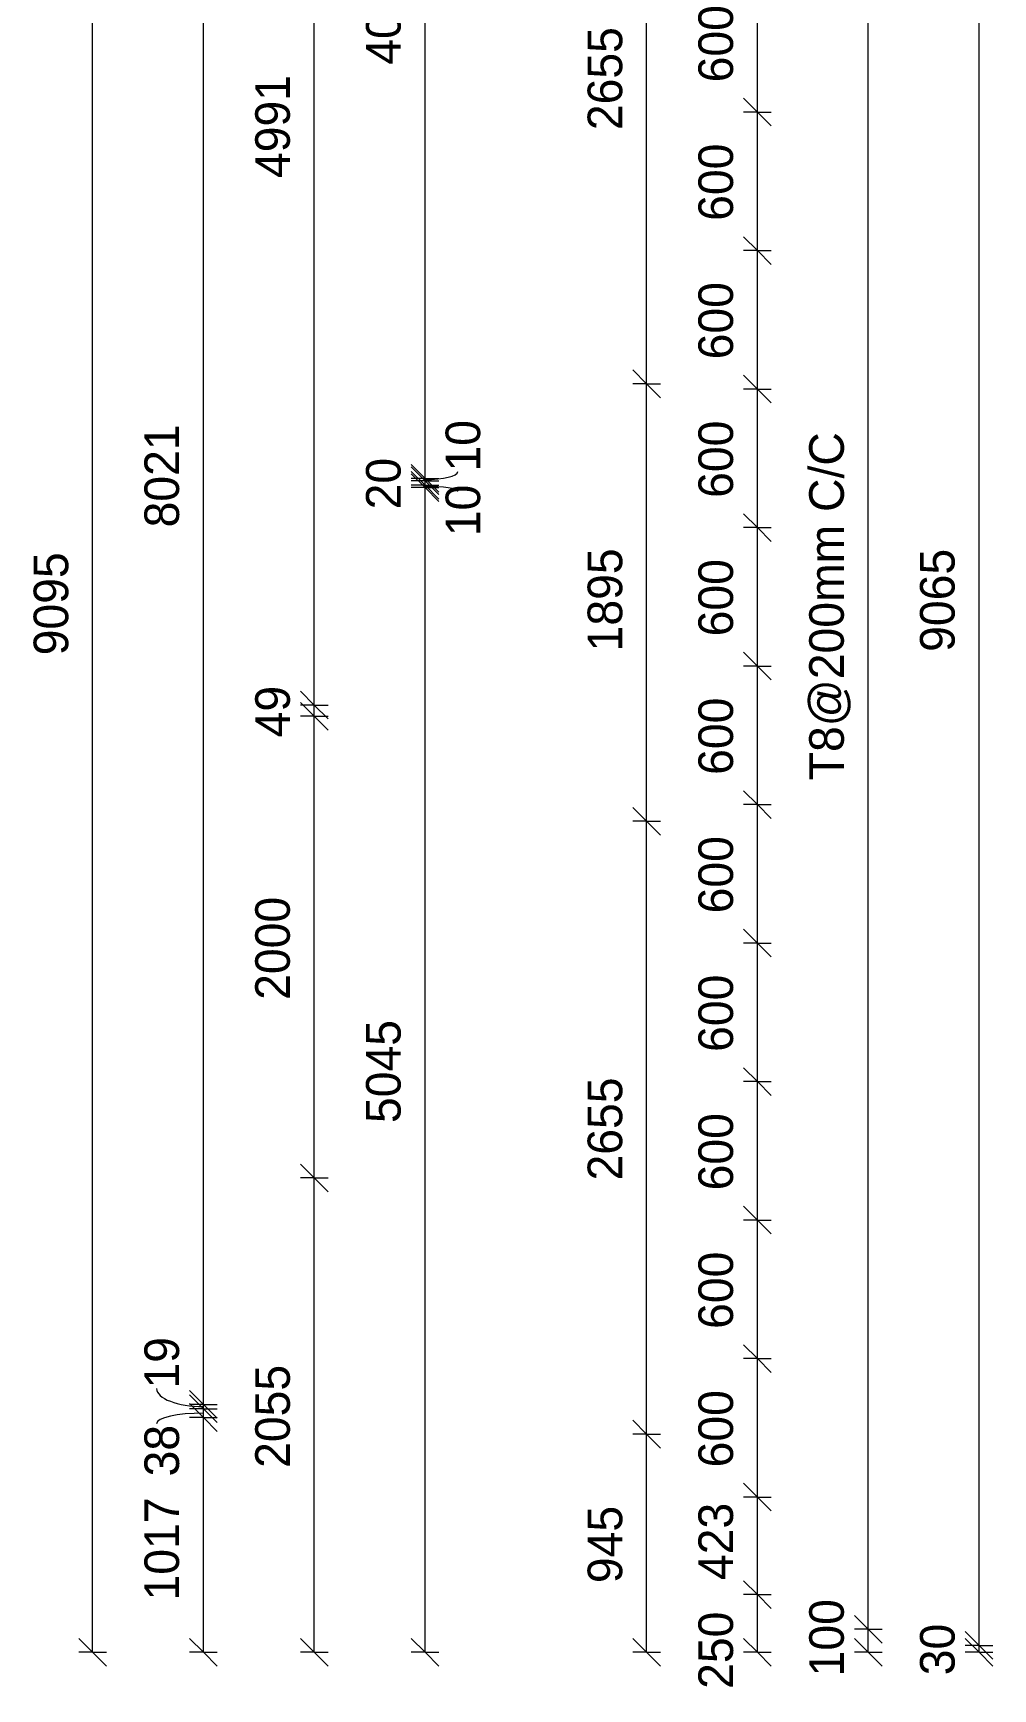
# Model space of a CAD drawing. Header units: millimetres. Extents: x 6587 to 23544, y -2694 to 13037.
# Drawn here: x 6587 to 10745, y -1553 to 5619 of the extents above; entities that cross this region are included whole.
import ezdxf

# ---------------------------------------------------------------- set-up
doc = ezdxf.new("R2010")
doc.units = ezdxf.units.MM
doc.layers.add('A-ANNO-DIMS', color=211, linetype='Continuous', lineweight=9)
doc.layers.add('A-ANNO-DIMS-60', color=211, linetype='Continuous', lineweight=9)
doc.styles.add('Nirmala UI Semilight', font='NirmalaS.ttf', dxfattribs={"height": 150})
doc.dimstyles.new('Arrow_Filled_-_2_5_NI_UI', dxfattribs={"dimscale": 304.8, "dimtxt": 157.104592, "dimasz": 0.393701, "dimexe": 0.19685, "dimexo": 0.0625, "dimgap": 0.19685, "dimtad": 1, "dimdec": 4, "dimzin": 0, "dimdsep": 46, "dimtxsty": 'Nirmala UI Semilight', "dimblk1": 'OBLIQUE', "dimblk2": 'OBLIQUE', "dimsah": 1, "dimcen": 0.09, "dimazin": 0, "dimtfac": 1, "dimtdec": 4, "dimtix": 1, "dimtmove": 2, "dimatfit": 3, "dimfxl": 0.19685, "dimfxlon": 1, "dimtvp": 1, "dimtolj": 1, "dimtzin": 0, "dimarcsym": 2})
doc.dimstyles.new('Arrow_Filled_-_2_5_NI_UI_1', dxfattribs={"dimscale": 304.8, "dimtxt": 157.104592, "dimasz": 0.393701, "dimexe": 0.19685, "dimexo": 0.0625, "dimgap": 0.19685, "dimtad": 1, "dimdec": 4, "dimzin": 0, "dimdsep": 46, "dimtxsty": 'Nirmala UI Semilight', "dimblk1": 'OBLIQUE', "dimblk2": 'OBLIQUE', "dimsah": 1, "dimcen": 0.09, "dimazin": 0, "dimtfac": 1, "dimtdec": 4, "dimtix": 1, "dimtmove": 0, "dimatfit": 3, "dimfxl": 0.19685, "dimfxlon": 1, "dimtvp": 1, "dimtolj": 1, "dimtzin": 0, "dimarcsym": 2})
doc.dimstyles.new('Arrow_Filled_-_2_5_NI_UI_2', dxfattribs={"dimscale": 304.8, "dimtxt": 157.104592, "dimasz": 0.393701, "dimexe": 0.19685, "dimexo": 0.0625, "dimgap": 0.19685, "dimtad": 1, "dimdec": 4, "dimzin": 0, "dimdsep": 46, "dimtxsty": 'Nirmala UI Semilight', "dimblk1": 'OBLIQUE', "dimblk2": 'OBLIQUE', "dimsah": 1, "dimcen": 0.09, "dimazin": 0, "dimtfac": 1, "dimtdec": 4, "dimtix": 1, "dimtmove": 1, "dimatfit": 3, "dimfxl": 0.19685, "dimfxlon": 1, "dimtvp": 1, "dimtolj": 1, "dimtzin": 0, "dimarcsym": 2})

# ---------------------------------------------------------------- blocks, each defined once
blk = doc.blocks.new('DIMBLOCK22-Elevation Front')
at = {"layer": 'A-ANNO-DIMS-60'}
for p, q in [((10684.9, -1365), (10624.9, -1305)), ((10684.9, -1395), (10624.9, -1335)), ((10684.9, -1365), (10624.9, -1365)), ((10684.9, -1395), (10624.9, -1395)), ((10684.9, -1395), (10684.9, -1365)), ((10684.9, -1365), (10744.9, -1425)), ((10684.9, -1365), (10744.9, -1365)), ((10684.9, -1395), (10744.9, -1455)), ((10684.9, -1395), (10744.9, -1395))]:
    blk.add_line(p, q, dxfattribs=at)
at = {"layer": 'A-ANNO-DIMS-60', "color": 0, "insert": (10429.2, -1494.3), "char_height": 150, "width": 274.219, "attachment_point": 1, "rotation": 90, "line_spacing_factor": 1.142579, "style": 'Nirmala UI Semilight'}
blk.add_mtext('30', dxfattribs=at)
blk = doc.blocks.new('_Oblique')
at = {"color": 0, "linetype": 'ByBlock', "lineweight": -2}
blk.add_line((-0.5, -0.5), (0.5, 0.5), dxfattribs=at)
blk = doc.blocks.new('DIMBLOCK23-Elevation Front')
at = {"layer": 'A-ANNO-DIMS-60'}
for p, q in [((10684.9, 7700), (10624.9, 7760)), ((10684.9, 7700), (10624.9, 7700)), ((10684.9, -1365), (10684.9, 7700)), ((10684.9, 7700), (10744.9, 7640)), ((10684.9, 7700), (10744.9, 7700)), ((10684.9, -1365), (10624.9, -1305)), ((10684.9, -1365), (10624.9, -1365)), ((10684.9, -1365), (10744.9, -1425)), ((10684.9, -1365), (10744.9, -1365))]:
    blk.add_line(p, q, dxfattribs=at)
at = {"layer": 'A-ANNO-DIMS-60', "color": 0, "insert": (10429.2, 2939), "char_height": 150, "width": 548.438, "attachment_point": 1, "rotation": 90, "line_spacing_factor": 1.142579, "style": 'Nirmala UI Semilight'}
blk.add_mtext('9065', dxfattribs=at)
blk = doc.blocks.new('DIMBLOCK28-Elevation Front')
at = {"layer": 'A-ANNO-DIMS-60'}
for p, q in [((10204.9, -1295), (10144.9, -1235)), ((10204.9, -1295), (10144.9, -1295)), ((10204.9, -1395), (10144.9, -1335)), ((10204.9, -1395), (10204.9, -1295)), ((10204.9, -1295), (10264.9, -1355)), ((10204.9, -1295), (10264.9, -1295)), ((10204.9, -1395), (10144.9, -1395)), ((10204.9, -1395), (10264.9, -1455)), ((10204.9, -1395), (10264.9, -1395))]:
    blk.add_line(p, q, dxfattribs=at)
at = {"layer": 'A-ANNO-DIMS-60', "color": 0, "insert": (9949.2, -1499.2), "char_height": 150, "width": 370.196, "attachment_point": 1, "rotation": 90, "line_spacing_factor": 1.142579, "style": 'Nirmala UI Semilight'}
blk.add_mtext('100', dxfattribs=at)
blk = doc.blocks.new('DIMBLOCK29-Elevation Front')
at = {"layer": 'A-ANNO-DIMS-60'}
for p, q in [((10204.9, 7600), (10144.9, 7660)), ((10204.9, 7600), (10144.9, 7600)), ((10204.9, -1295), (10204.9, 7600)), ((10204.9, 7600), (10264.9, 7540)), ((10204.9, 7600), (10264.9, 7600)), ((10204.9, -1295), (10144.9, -1235)), ((10204.9, -1295), (10144.9, -1295)), ((10204.9, -1295), (10264.9, -1355)), ((10204.9, -1295), (10264.9, -1295))]:
    blk.add_line(p, q, dxfattribs=at)
at = {"layer": 'A-ANNO-DIMS-60', "color": 0, "insert": (9949.2, 2382.7), "char_height": 150, "width": 1847.55, "attachment_point": 1, "rotation": 90, "line_spacing_factor": 1.142579, "style": 'Nirmala UI Semilight'}
blk.add_mtext('T8@200mm C/C', dxfattribs=at)
blk = doc.blocks.new('DIMBLOCK31-Elevation Front')
at = {"layer": 'A-ANNO-DIMS-60'}
for p, q in [((9724.9, -1145), (9664.9, -1085)), ((9724.9, -1145), (9664.9, -1145)), ((9724.9, -1395), (9724.9, -1145)), ((9724.9, -1145), (9784.9, -1205)), ((9724.9, -1145), (9784.9, -1145)), ((9724.9, -1395), (9664.9, -1335)), ((9724.9, -1395), (9664.9, -1395)), ((9724.9, -1395), (9784.9, -1455)), ((9724.9, -1395), (9784.9, -1395))]:
    blk.add_line(p, q, dxfattribs=at)
at = {"layer": 'A-ANNO-DIMS-60', "color": 0, "insert": (9469.2, -1553.4), "char_height": 150, "width": 411.328, "attachment_point": 1, "rotation": 90, "line_spacing_factor": 1.142579, "style": 'Nirmala UI Semilight'}
blk.add_mtext('250', dxfattribs=at)
blk = doc.blocks.new('DIMBLOCK32-Elevation Front')
at = {"layer": 'A-ANNO-DIMS-60'}
for p, q in [((9724.9, -722.5), (9664.9, -662.5)), ((9724.9, -722.5), (9664.9, -722.5)), ((9724.9, -1145), (9724.9, -722.5)), ((9724.9, -722.5), (9784.9, -782.5)), ((9724.9, -722.5), (9784.9, -722.5)), ((9724.9, -1145), (9664.9, -1085)), ((9724.9, -1145), (9664.9, -1145)), ((9724.9, -1145), (9784.9, -1205)), ((9724.9, -1145), (9784.9, -1145))]:
    blk.add_line(p, q, dxfattribs=at)
at = {"layer": 'A-ANNO-DIMS-60', "color": 0, "insert": (9469.2, -1082.1), "char_height": 150, "width": 414.756, "attachment_point": 1, "rotation": 90, "line_spacing_factor": 1.142579, "style": 'Nirmala UI Semilight'}
blk.add_mtext('423', dxfattribs=at)
blk = doc.blocks.new('DIMBLOCK33-Elevation Front')
at = {"layer": 'A-ANNO-DIMS-60'}
for p, q in [((9724.9, -122.5), (9664.9, -62.5)), ((9724.9, -122.5), (9664.9, -122.5)), ((9724.9, -722.5), (9724.9, -122.5)), ((9724.9, -122.5), (9784.9, -182.5)), ((9724.9, -122.5), (9784.9, -122.5)), ((9724.9, -722.5), (9664.9, -662.5)), ((9724.9, -722.5), (9664.9, -722.5)), ((9724.9, -722.5), (9784.9, -782.5)), ((9724.9, -722.5), (9784.9, -722.5))]:
    blk.add_line(p, q, dxfattribs=at)
at = {"layer": 'A-ANNO-DIMS-60', "color": 0, "insert": (9469.2, -593.9), "char_height": 150, "width": 411.328, "attachment_point": 1, "rotation": 90, "line_spacing_factor": 1.142579, "style": 'Nirmala UI Semilight'}
blk.add_mtext('600', dxfattribs=at)
blk = doc.blocks.new('DIMBLOCK34-Elevation Front')
at = {"layer": 'A-ANNO-DIMS-60'}
for p, q in [((9724.9, 477.5), (9664.9, 537.5)), ((9724.9, 477.5), (9664.9, 477.5)), ((9724.9, -122.5), (9724.9, 477.5)), ((9724.9, 477.5), (9784.9, 417.5)), ((9724.9, 477.5), (9784.9, 477.5)), ((9724.9, -122.5), (9664.9, -62.5)), ((9724.9, -122.5), (9664.9, -122.5)), ((9724.9, -122.5), (9784.9, -182.5)), ((9724.9, -122.5), (9784.9, -122.5))]:
    blk.add_line(p, q, dxfattribs=at)
at = {"layer": 'A-ANNO-DIMS-60', "color": 0, "insert": (9469.2, 6.1), "char_height": 150, "width": 411.328, "attachment_point": 1, "rotation": 90, "line_spacing_factor": 1.142579, "style": 'Nirmala UI Semilight'}
blk.add_mtext('600', dxfattribs=at)
blk = doc.blocks.new('DIMBLOCK35-Elevation Front')
at = {"layer": 'A-ANNO-DIMS-60'}
for p, q in [((9724.9, 1077.5), (9664.9, 1137.5)), ((9724.9, 1077.5), (9664.9, 1077.5)), ((9724.9, 477.5), (9724.9, 1077.5)), ((9724.9, 1077.5), (9784.9, 1017.5)), ((9724.9, 1077.5), (9784.9, 1077.5)), ((9724.9, 477.5), (9664.9, 537.5)), ((9724.9, 477.5), (9664.9, 477.5)), ((9724.9, 477.5), (9784.9, 417.5)), ((9724.9, 477.5), (9784.9, 477.5))]:
    blk.add_line(p, q, dxfattribs=at)
at = {"layer": 'A-ANNO-DIMS-60', "color": 0, "insert": (9469.2, 606.1), "char_height": 150, "width": 411.328, "attachment_point": 1, "rotation": 90, "line_spacing_factor": 1.142579, "style": 'Nirmala UI Semilight'}
blk.add_mtext('600', dxfattribs=at)
blk = doc.blocks.new('DIMBLOCK36-Elevation Front')
at = {"layer": 'A-ANNO-DIMS-60'}
for p, q in [((9724.9, 1677.5), (9664.9, 1737.5)), ((9724.9, 1677.5), (9664.9, 1677.5)), ((9724.9, 1077.5), (9724.9, 1677.5)), ((9724.9, 1677.5), (9784.9, 1617.5)), ((9724.9, 1677.5), (9784.9, 1677.5)), ((9724.9, 1077.5), (9664.9, 1137.5)), ((9724.9, 1077.5), (9664.9, 1077.5)), ((9724.9, 1077.5), (9784.9, 1017.5)), ((9724.9, 1077.5), (9784.9, 1077.5))]:
    blk.add_line(p, q, dxfattribs=at)
at = {"layer": 'A-ANNO-DIMS-60', "color": 0, "insert": (9469.2, 1206.1), "char_height": 150, "width": 411.328, "attachment_point": 1, "rotation": 90, "line_spacing_factor": 1.142579, "style": 'Nirmala UI Semilight'}
blk.add_mtext('600', dxfattribs=at)
blk = doc.blocks.new('DIMBLOCK37-Elevation Front')
at = {"layer": 'A-ANNO-DIMS-60'}
for p, q in [((9724.9, 2277.5), (9664.9, 2337.5)), ((9724.9, 2277.5), (9664.9, 2277.5)), ((9724.9, 1677.5), (9724.9, 2277.5)), ((9724.9, 2277.5), (9784.9, 2217.5)), ((9724.9, 2277.5), (9784.9, 2277.5)), ((9724.9, 1677.5), (9664.9, 1737.5)), ((9724.9, 1677.5), (9664.9, 1677.5)), ((9724.9, 1677.5), (9784.9, 1617.5)), ((9724.9, 1677.5), (9784.9, 1677.5))]:
    blk.add_line(p, q, dxfattribs=at)
at = {"layer": 'A-ANNO-DIMS-60', "color": 0, "insert": (9469.2, 1806.1), "char_height": 150, "width": 411.328, "attachment_point": 1, "rotation": 90, "line_spacing_factor": 1.142579, "style": 'Nirmala UI Semilight'}
blk.add_mtext('600', dxfattribs=at)
blk = doc.blocks.new('DIMBLOCK38-Elevation Front')
at = {"layer": 'A-ANNO-DIMS-60'}
for p, q in [((9724.9, 2877.5), (9664.9, 2937.5)), ((9724.9, 2877.5), (9664.9, 2877.5)), ((9724.9, 2277.5), (9724.9, 2877.5)), ((9724.9, 2877.5), (9784.9, 2817.5)), ((9724.9, 2877.5), (9784.9, 2877.5)), ((9724.9, 2277.5), (9664.9, 2337.5)), ((9724.9, 2277.5), (9664.9, 2277.5)), ((9724.9, 2277.5), (9784.9, 2217.5)), ((9724.9, 2277.5), (9784.9, 2277.5))]:
    blk.add_line(p, q, dxfattribs=at)
at = {"layer": 'A-ANNO-DIMS-60', "color": 0, "insert": (9469.2, 2406.1), "char_height": 150, "width": 411.328, "attachment_point": 1, "rotation": 90, "line_spacing_factor": 1.142579, "style": 'Nirmala UI Semilight'}
blk.add_mtext('600', dxfattribs=at)
blk = doc.blocks.new('DIMBLOCK39-Elevation Front')
at = {"layer": 'A-ANNO-DIMS-60'}
for p, q in [((9724.9, 3477.5), (9664.9, 3537.5)), ((9724.9, 3477.5), (9664.9, 3477.5)), ((9724.9, 2877.5), (9724.9, 3477.5)), ((9724.9, 3477.5), (9784.9, 3417.5)), ((9724.9, 3477.5), (9784.9, 3477.5)), ((9724.9, 2877.5), (9664.9, 2937.5)), ((9724.9, 2877.5), (9664.9, 2877.5)), ((9724.9, 2877.5), (9784.9, 2817.5)), ((9724.9, 2877.5), (9784.9, 2877.5))]:
    blk.add_line(p, q, dxfattribs=at)
at = {"layer": 'A-ANNO-DIMS-60', "color": 0, "insert": (9469.2, 3006.1), "char_height": 150, "width": 411.328, "attachment_point": 1, "rotation": 90, "line_spacing_factor": 1.142579, "style": 'Nirmala UI Semilight'}
blk.add_mtext('600', dxfattribs=at)
blk = doc.blocks.new('DIMBLOCK40-Elevation Front')
at = {"layer": 'A-ANNO-DIMS-60'}
for p, q in [((9724.9, 4077.5), (9664.9, 4137.5)), ((9724.9, 4077.5), (9664.9, 4077.5)), ((9724.9, 3477.5), (9724.9, 4077.5)), ((9724.9, 4077.5), (9784.9, 4017.5)), ((9724.9, 4077.5), (9784.9, 4077.5)), ((9724.9, 3477.5), (9664.9, 3537.5)), ((9724.9, 3477.5), (9664.9, 3477.5)), ((9724.9, 3477.5), (9784.9, 3417.5)), ((9724.9, 3477.5), (9784.9, 3477.5))]:
    blk.add_line(p, q, dxfattribs=at)
at = {"layer": 'A-ANNO-DIMS-60', "color": 0, "insert": (9469.2, 3606.1), "char_height": 150, "width": 411.328, "attachment_point": 1, "rotation": 90, "line_spacing_factor": 1.142579, "style": 'Nirmala UI Semilight'}
blk.add_mtext('600', dxfattribs=at)
blk = doc.blocks.new('DIMBLOCK41-Elevation Front')
at = {"layer": 'A-ANNO-DIMS-60'}
for p, q in [((9724.9, 4677.5), (9664.9, 4737.5)), ((9724.9, 4677.5), (9664.9, 4677.5)), ((9724.9, 4077.5), (9724.9, 4677.5)), ((9724.9, 4677.5), (9784.9, 4617.5)), ((9724.9, 4677.5), (9784.9, 4677.5)), ((9724.9, 4077.5), (9664.9, 4137.5)), ((9724.9, 4077.5), (9664.9, 4077.5)), ((9724.9, 4077.5), (9784.9, 4017.5)), ((9724.9, 4077.5), (9784.9, 4077.5))]:
    blk.add_line(p, q, dxfattribs=at)
at = {"layer": 'A-ANNO-DIMS-60', "color": 0, "insert": (9469.2, 4206.1), "char_height": 150, "width": 411.328, "attachment_point": 1, "rotation": 90, "line_spacing_factor": 1.142579, "style": 'Nirmala UI Semilight'}
blk.add_mtext('600', dxfattribs=at)
blk = doc.blocks.new('DIMBLOCK42-Elevation Front')
at = {"layer": 'A-ANNO-DIMS-60'}
for p, q in [((9724.9, 5277.5), (9664.9, 5337.5)), ((9724.9, 5277.5), (9664.9, 5277.5)), ((9724.9, 4677.5), (9724.9, 5277.5)), ((9724.9, 5277.5), (9784.9, 5217.5)), ((9724.9, 5277.5), (9784.9, 5277.5)), ((9724.9, 4677.5), (9664.9, 4737.5)), ((9724.9, 4677.5), (9664.9, 4677.5)), ((9724.9, 4677.5), (9784.9, 4617.5)), ((9724.9, 4677.5), (9784.9, 4677.5))]:
    blk.add_line(p, q, dxfattribs=at)
at = {"layer": 'A-ANNO-DIMS-60', "color": 0, "insert": (9469.2, 4806.1), "char_height": 150, "width": 411.328, "attachment_point": 1, "rotation": 90, "line_spacing_factor": 1.142579, "style": 'Nirmala UI Semilight'}
blk.add_mtext('600', dxfattribs=at)
blk = doc.blocks.new('DIMBLOCK43-Elevation Front')
at = {"layer": 'A-ANNO-DIMS-60'}
for p, q in [((9724.9, 5877.5), (9664.9, 5937.5)), ((9724.9, 5877.5), (9664.9, 5877.5)), ((9724.9, 5277.5), (9724.9, 5877.5)), ((9724.9, 5877.5), (9784.9, 5817.5)), ((9724.9, 5877.5), (9784.9, 5877.5)), ((9724.9, 5277.5), (9664.9, 5337.5)), ((9724.9, 5277.5), (9664.9, 5277.5)), ((9724.9, 5277.5), (9784.9, 5217.5)), ((9724.9, 5277.5), (9784.9, 5277.5))]:
    blk.add_line(p, q, dxfattribs=at)
at = {"layer": 'A-ANNO-DIMS-60', "color": 0, "insert": (9469.2, 5406.1), "char_height": 150, "width": 411.328, "attachment_point": 1, "rotation": 90, "line_spacing_factor": 1.142579, "style": 'Nirmala UI Semilight'}
blk.add_mtext('600', dxfattribs=at)
blk = doc.blocks.new('DIMBLOCK48-Elevation Front')
at = {"layer": 'A-ANNO-DIMS-60'}
for p, q in [((9244.9, -450), (9184.9, -390)), ((9244.9, -450), (9184.9, -450)), ((9244.9, -1395), (9244.9, -450)), ((9244.9, -450), (9304.9, -510)), ((9244.9, -450), (9304.9, -450)), ((9244.9, -1395), (9184.9, -1335)), ((9244.9, -1395), (9184.9, -1395)), ((9244.9, -1395), (9304.9, -1455)), ((9244.9, -1395), (9304.9, -1395))]:
    blk.add_line(p, q, dxfattribs=at)
at = {"layer": 'A-ANNO-DIMS-60', "color": 0, "insert": (8989.2, -1095.3), "char_height": 150, "width": 414.756, "attachment_point": 1, "rotation": 90, "line_spacing_factor": 1.142579, "style": 'Nirmala UI Semilight'}
blk.add_mtext('945', dxfattribs=at)
blk = doc.blocks.new('DIMBLOCK49-Elevation Front')
at = {"layer": 'A-ANNO-DIMS-60'}
for p, q in [((9244.9, 2205), (9184.9, 2265)), ((9244.9, 2205), (9184.9, 2205)), ((9244.9, -450), (9244.9, 2205)), ((9244.9, 2205), (9304.9, 2145)), ((9244.9, 2205), (9304.9, 2205)), ((9244.9, -450), (9184.9, -390)), ((9244.9, -450), (9184.9, -450)), ((9244.9, -450), (9304.9, -510)), ((9244.9, -450), (9304.9, -450))]:
    blk.add_line(p, q, dxfattribs=at)
at = {"layer": 'A-ANNO-DIMS-60', "color": 0, "insert": (8989.2, 649), "char_height": 150, "width": 548.438, "attachment_point": 1, "rotation": 90, "line_spacing_factor": 1.142579, "style": 'Nirmala UI Semilight'}
blk.add_mtext('2655', dxfattribs=at)
blk = doc.blocks.new('DIMBLOCK50-Elevation Front')
at = {"layer": 'A-ANNO-DIMS-60'}
for p, q in [((9244.9, 4100), (9184.9, 4160)), ((9244.9, 4100), (9184.9, 4100)), ((9244.9, 2205), (9244.9, 4100)), ((9244.9, 4100), (9304.9, 4040)), ((9244.9, 4100), (9304.9, 4100)), ((9244.9, 2205), (9184.9, 2265)), ((9244.9, 2205), (9184.9, 2205)), ((9244.9, 2205), (9304.9, 2145)), ((9244.9, 2205), (9304.9, 2205))]:
    blk.add_line(p, q, dxfattribs=at)
at = {"layer": 'A-ANNO-DIMS-60', "color": 0, "insert": (8989.2, 2941.1), "char_height": 150, "width": 507.305, "attachment_point": 1, "rotation": 90, "line_spacing_factor": 1.142579, "style": 'Nirmala UI Semilight'}
blk.add_mtext('1895', dxfattribs=at)
blk = doc.blocks.new('DIMBLOCK51-Elevation Front')
at = {"layer": 'A-ANNO-DIMS-60'}
for p, q in [((9244.9, 6755), (9184.9, 6815)), ((9244.9, 6755), (9184.9, 6755)), ((9244.9, 4100), (9244.9, 6755)), ((9244.9, 6755), (9304.9, 6695)), ((9244.9, 6755), (9304.9, 6755)), ((9244.9, 4100), (9184.9, 4160)), ((9244.9, 4100), (9184.9, 4100)), ((9244.9, 4100), (9304.9, 4040)), ((9244.9, 4100), (9304.9, 4100))]:
    blk.add_line(p, q, dxfattribs=at)
at = {"layer": 'A-ANNO-DIMS-60', "color": 0, "insert": (8989.2, 5199), "char_height": 150, "width": 548.438, "attachment_point": 1, "rotation": 90, "line_spacing_factor": 1.142579, "style": 'Nirmala UI Semilight'}
blk.add_mtext('2655', dxfattribs=at)
blk = doc.blocks.new('DIMBLOCK56-Elevation Front')
at = {"layer": 'A-ANNO-DIMS-60'}
for p, q in [((8284.9, 3650.4), (8224.9, 3710.4)), ((8284.9, 3650.4), (8224.9, 3650.4)), ((8284.9, -1395), (8284.9, 3650.4)), ((8284.9, 3650.4), (8344.9, 3590.4)), ((8284.9, 3650.4), (8344.9, 3650.4)), ((8284.9, -1395), (8224.9, -1335)), ((8284.9, -1395), (8224.9, -1395)), ((8284.9, -1395), (8344.9, -1455)), ((8284.9, -1395), (8344.9, -1395))]:
    blk.add_line(p, q, dxfattribs=at)
at = {"layer": 'A-ANNO-DIMS-60', "color": 0, "insert": (8029.2, 897.8), "char_height": 150, "width": 551.866, "attachment_point": 1, "rotation": 90, "line_spacing_factor": 1.142579, "style": 'Nirmala UI Semilight'}
blk.add_mtext('5045', dxfattribs=at)
blk = doc.blocks.new('DIMBLOCK57-Elevation Front')
at = {"layer": 'A-ANNO-DIMS-60'}
for p, q in [((8284.9, 3660.5), (8224.9, 3720.5)), ((8284.9, 3650.4), (8224.9, 3710.4)), ((8284.9, 3660.5), (8224.9, 3660.5)), ((8284.9, 3650.4), (8284.9, 3660.5)), ((8284.9, 3660.5), (8344.9, 3600.5)), ((8284.9, 3660.5), (8344.9, 3660.5)), ((8284.9, 3650.4), (8224.9, 3650.4)), ((8284.9, 3650.4), (8344.9, 3590.4)), ((8284.9, 3650.4), (8344.9, 3650.4))]:
    blk.add_line(p, q, dxfattribs=at)
blk.add_ellipse((8284.9, 3634.2), major_axis=(141.8, 0), ratio=0.150092, start_param=0, end_param=1.570796, dxfattribs=at)
at = {"layer": 'A-ANNO-DIMS-60', "color": 0, "insert": (8373.8, 3439.9), "char_height": 150, "width": 233.086, "attachment_point": 1, "rotation": 90, "line_spacing_factor": 1.142579, "style": 'Nirmala UI Semilight'}
blk.add_mtext('10', dxfattribs=at)
blk = doc.blocks.new('DIMBLOCK58-Elevation Front')
at = {"layer": 'A-ANNO-DIMS-60'}
for p, q in [((8284.9, 3680.3), (8224.9, 3740.3)), ((8284.9, 3660.5), (8224.9, 3720.5)), ((8284.9, 3680.3), (8224.9, 3680.3)), ((8284.9, 3660.5), (8224.9, 3660.5)), ((8284.9, 3660.5), (8284.9, 3680.3)), ((8284.9, 3680.3), (8344.9, 3620.3)), ((8284.9, 3680.3), (8344.9, 3680.3)), ((8284.9, 3660.5), (8344.9, 3600.5)), ((8284.9, 3660.5), (8344.9, 3660.5))]:
    blk.add_line(p, q, dxfattribs=at)
at = {"layer": 'A-ANNO-DIMS-60', "color": 0, "insert": (8029.2, 3556.1), "char_height": 150, "width": 274.219, "attachment_point": 1, "rotation": 90, "line_spacing_factor": 1.142579, "style": 'Nirmala UI Semilight'}
blk.add_mtext('20', dxfattribs=at)
blk = doc.blocks.new('DIMBLOCK59-Elevation Front')
at = {"layer": 'A-ANNO-DIMS-60'}
for p, q in [((8284.9, 3690.3), (8224.9, 3750.3)), ((8284.9, 3680.3), (8224.9, 3740.3)), ((8284.9, 3690.3), (8224.9, 3690.3)), ((8284.9, 3680.3), (8224.9, 3680.3)), ((8284.9, 3680.3), (8284.9, 3690.3)), ((8284.9, 3690.3), (8344.9, 3630.3)), ((8284.9, 3690.3), (8344.9, 3690.3)), ((8284.9, 3680.3), (8344.9, 3620.3)), ((8284.9, 3680.3), (8344.9, 3680.3))]:
    blk.add_line(p, q, dxfattribs=at)
blk.add_ellipse((8284.9, 3720), major_axis=(141.8, 0), ratio=0.244374, start_param=4.712389, end_param=6.283185, dxfattribs=at)
at = {"layer": 'A-ANNO-DIMS-60', "color": 0, "insert": (8373.8, 3720), "char_height": 150, "width": 233.086, "attachment_point": 1, "rotation": 90, "line_spacing_factor": 1.142579, "style": 'Nirmala UI Semilight'}
blk.add_mtext('10', dxfattribs=at)
blk = doc.blocks.new('DIMBLOCK60-Elevation Front')
at = {"layer": 'A-ANNO-DIMS-60'}
for p, q in [((8284.9, 7700), (8224.9, 7760)), ((8284.9, 7700), (8224.9, 7700)), ((8284.9, 3690.3), (8284.9, 7700)), ((8284.9, 7700), (8344.9, 7640)), ((8284.9, 7700), (8344.9, 7700)), ((8284.9, 3690.3), (8224.9, 3750.3)), ((8284.9, 3690.3), (8224.9, 3690.3)), ((8284.9, 3690.3), (8344.9, 3630.3)), ((8284.9, 3690.3), (8344.9, 3690.3))]:
    blk.add_line(p, q, dxfattribs=at)
at = {"layer": 'A-ANNO-DIMS-60', "color": 0, "insert": (8029.2, 5482.4), "char_height": 150, "width": 510.733, "attachment_point": 1, "rotation": 90, "line_spacing_factor": 1.142579, "style": 'Nirmala UI Semilight'}
blk.add_mtext('4010', dxfattribs=at)
blk = doc.blocks.new('DIMBLOCK65-Elevation Front')
at = {"layer": 'A-ANNO-DIMS-60'}
for p, q in [((7804.9, 660), (7744.9, 720)), ((7804.9, 660), (7744.9, 660)), ((7804.9, -1395), (7804.9, 660)), ((7804.9, 660), (7864.9, 600)), ((7804.9, 660), (7864.9, 660)), ((7804.9, -1395), (7744.9, -1335)), ((7804.9, -1395), (7744.9, -1395)), ((7804.9, -1395), (7864.9, -1455)), ((7804.9, -1395), (7864.9, -1395))]:
    blk.add_line(p, q, dxfattribs=at)
at = {"layer": 'A-ANNO-DIMS-60', "color": 0, "insert": (7549.2, -596), "char_height": 150, "width": 548.438, "attachment_point": 1, "rotation": 90, "line_spacing_factor": 1.142579, "style": 'Nirmala UI Semilight'}
blk.add_mtext('2055', dxfattribs=at)
blk = doc.blocks.new('DIMBLOCK66-Elevation Front')
at = {"layer": 'A-ANNO-DIMS-60'}
for p, q in [((7804.9, 2660), (7744.9, 2720)), ((7804.9, 2660), (7744.9, 2660)), ((7804.9, 660), (7804.9, 2660)), ((7804.9, 2660), (7864.9, 2600)), ((7804.9, 2660), (7864.9, 2660)), ((7804.9, 660), (7744.9, 720)), ((7804.9, 660), (7744.9, 660)), ((7804.9, 660), (7864.9, 600)), ((7804.9, 660), (7864.9, 660))]:
    blk.add_line(p, q, dxfattribs=at)
at = {"layer": 'A-ANNO-DIMS-60', "color": 0, "insert": (7549.2, 1431.5), "char_height": 150, "width": 548.438, "attachment_point": 1, "rotation": 90, "line_spacing_factor": 1.142579, "style": 'Nirmala UI Semilight'}
blk.add_mtext('2000', dxfattribs=at)
blk = doc.blocks.new('DIMBLOCK67-Elevation Front')
at = {"layer": 'A-ANNO-DIMS-60'}
for p, q in [((7804.9, 2708.5), (7744.9, 2768.5)), ((7804.9, 2660), (7744.9, 2720)), ((7804.9, 2708.5), (7744.9, 2708.5)), ((7804.9, 2660), (7744.9, 2660)), ((7804.9, 2660), (7804.9, 2708.5)), ((7804.9, 2708.5), (7864.9, 2648.5)), ((7804.9, 2708.5), (7864.9, 2708.5)), ((7804.9, 2660), (7864.9, 2600)), ((7804.9, 2660), (7864.9, 2660))]:
    blk.add_line(p, q, dxfattribs=at)
at = {"layer": 'A-ANNO-DIMS-60', "color": 0, "insert": (7549.2, 2568.6), "char_height": 150, "width": 277.647, "attachment_point": 1, "rotation": 90, "line_spacing_factor": 1.142579, "style": 'Nirmala UI Semilight'}
blk.add_mtext('49', dxfattribs=at)
blk = doc.blocks.new('DIMBLOCK68-Elevation Front')
at = {"layer": 'A-ANNO-DIMS-60'}
for p, q in [((7804.9, 7700), (7744.9, 7760)), ((7804.9, 7700), (7744.9, 7700)), ((7804.9, 2708.5), (7804.9, 7700)), ((7804.9, 7700), (7864.9, 7640)), ((7804.9, 7700), (7864.9, 7700)), ((7804.9, 2708.5), (7744.9, 2768.5)), ((7804.9, 2708.5), (7744.9, 2708.5)), ((7804.9, 2708.5), (7864.9, 2648.5)), ((7804.9, 2708.5), (7864.9, 2708.5))]:
    blk.add_line(p, q, dxfattribs=at)
at = {"layer": 'A-ANNO-DIMS-60', "color": 0, "insert": (7549.2, 4991.5), "char_height": 150, "width": 510.733, "attachment_point": 1, "rotation": 90, "line_spacing_factor": 1.142579, "style": 'Nirmala UI Semilight'}
blk.add_mtext('4991', dxfattribs=at)
blk = doc.blocks.new('DIMBLOCK69-Elevation Front')
at = {"layer": 'A-ANNO-DIMS-60'}
for p, q in [((7324.9, -377.8), (7264.9, -317.8)), ((7324.9, -377.8), (7264.9, -377.8)), ((7324.9, -1395), (7324.9, -377.8)), ((7324.9, -377.8), (7384.9, -437.8)), ((7324.9, -377.8), (7384.9, -377.8)), ((7324.9, -1395), (7264.9, -1335)), ((7324.9, -1395), (7264.9, -1395)), ((7324.9, -1395), (7384.9, -1455)), ((7324.9, -1395), (7384.9, -1395))]:
    blk.add_line(p, q, dxfattribs=at)
at = {"layer": 'A-ANNO-DIMS-60', "color": 0, "insert": (7069.2, -1170.4), "char_height": 150, "width": 459.317, "attachment_point": 1, "rotation": 90, "line_spacing_factor": 1.142579, "style": 'Nirmala UI Semilight'}
blk.add_mtext('1017', dxfattribs=at)
blk = doc.blocks.new('DIMBLOCK70-Elevation Front')
at = {"layer": 'A-ANNO-DIMS-60'}
for p, q in [((7324.9, -340), (7264.9, -280)), ((7324.9, -377.8), (7264.9, -317.8)), ((7324.9, -340), (7264.9, -340)), ((7324.9, -377.8), (7324.9, -340)), ((7324.9, -340), (7384.9, -400)), ((7324.9, -340), (7384.9, -340)), ((7324.9, -377.8), (7264.9, -377.8)), ((7324.9, -377.8), (7384.9, -437.8)), ((7324.9, -377.8), (7384.9, -377.8))]:
    blk.add_line(p, q, dxfattribs=at)
blk.add_ellipse((7324.9, -404.5), major_axis=(-202.8, 0), ratio=0.224892, start_param=4.712389, end_param=6.283185, dxfattribs=at)
at = {"layer": 'A-ANNO-DIMS-60', "color": 0, "insert": (7069.2, -633), "char_height": 150, "width": 274.219, "attachment_point": 1, "rotation": 90, "line_spacing_factor": 1.142579, "style": 'Nirmala UI Semilight'}
blk.add_mtext('38', dxfattribs=at)
blk = doc.blocks.new('DIMBLOCK71-Elevation Front')
at = {"layer": 'A-ANNO-DIMS-60'}
for p, q in [((7324.9, -321.1), (7264.9, -261.1)), ((7324.9, -340), (7264.9, -280)), ((7324.9, -321.1), (7264.9, -321.1)), ((7324.9, -340), (7264.9, -340)), ((7324.9, -340), (7324.9, -321.1)), ((7324.9, -321.1), (7384.9, -381.1)), ((7324.9, -321.1), (7384.9, -321.1)), ((7324.9, -340), (7384.9, -400)), ((7324.9, -340), (7384.9, -340))]:
    blk.add_line(p, q, dxfattribs=at)
blk.add_ellipse((7324.9, -252.5), major_axis=(202.8, 0), ratio=0.384587, start_param=3.141593, end_param=4.712389, dxfattribs=at)
at = {"layer": 'A-ANNO-DIMS-60', "color": 0, "insert": (7069.2, -252.5), "char_height": 150, "width": 233.086, "attachment_point": 1, "rotation": 90, "line_spacing_factor": 1.142579, "style": 'Nirmala UI Semilight'}
blk.add_mtext('19', dxfattribs=at)
blk = doc.blocks.new('DIMBLOCK72-Elevation Front')
at = {"layer": 'A-ANNO-DIMS-60'}
for p, q in [((7324.9, 7700), (7264.9, 7760)), ((7324.9, 7700), (7264.9, 7700)), ((7324.9, -321.1), (7324.9, 7700)), ((7324.9, 7700), (7384.9, 7640)), ((7324.9, 7700), (7384.9, 7700)), ((7324.9, -321.1), (7264.9, -261.1)), ((7324.9, -321.1), (7264.9, -321.1)), ((7324.9, -321.1), (7384.9, -381.1)), ((7324.9, -321.1), (7384.9, -321.1))]:
    blk.add_line(p, q, dxfattribs=at)
at = {"layer": 'A-ANNO-DIMS-60', "color": 0, "insert": (7069.2, 3478.1), "char_height": 150, "width": 507.305, "attachment_point": 1, "rotation": 90, "line_spacing_factor": 1.142579, "style": 'Nirmala UI Semilight'}
blk.add_mtext('8021', dxfattribs=at)
blk = doc.blocks.new('DIMBLOCK78-Elevation Front')
at = {"layer": 'A-ANNO-DIMS-60'}
for p, q in [((6844.9, 7700), (6784.9, 7760)), ((6844.9, 7700), (6784.9, 7700)), ((6844.9, -1395), (6844.9, 7700)), ((6844.9, 7700), (6904.9, 7640)), ((6844.9, 7700), (6904.9, 7700)), ((6844.9, -1395), (6784.9, -1335)), ((6844.9, -1395), (6784.9, -1395)), ((6844.9, -1395), (6904.9, -1455)), ((6844.9, -1395), (6904.9, -1395))]:
    blk.add_line(p, q, dxfattribs=at)
at = {"layer": 'A-ANNO-DIMS-60', "color": 0, "insert": (6589.2, 2924), "char_height": 150, "width": 548.438, "attachment_point": 1, "rotation": 90, "line_spacing_factor": 1.142579, "style": 'Nirmala UI Semilight'}
blk.add_mtext('9095', dxfattribs=at)

msp = doc.modelspace()

# ---------------------------------------------------------------- dimensions: what is measured, and where the dimension line sits
at = {"layer": 'A-ANNO-DIMS'}
for base, p1, p2, override, picture, middle in [((6844.92489, 7700), (6904.92489, -1395), (6904.92489, 7700), {"dimpost": '<>', "dimfxl": 9095}, 'DIMBLOCK78-Elevation Front', (6707.36213, 3152.5)), ((7324.92489, 7700), (7384.92489, -321.10124), (7384.92489, 7700), {"dimpost": '<>', "dimfxl": 8021.101243}, 'DIMBLOCK72-Elevation Front', (7186.99602, 3689.44938)), ((7804.92489, 7700), (7864.92489, 2708.5228), (7864.92489, 7700), {"dimpost": '<>', "dimfxl": 4991.477198}, 'DIMBLOCK68-Elevation Front', (7666.94372, 5204.2614)), ((8284.9248894819, 7699.9999999996), (8344.9248894819, 3690.3313522906), (8344.9248894819, 7699.9999999996), {"dimpost": '<>', "dimfxl": 4009.668648}, 'DIMBLOCK60-Elevation Front', (8146.9960190166, 5695.1656761451)), ((10684.92489, 7700), (10744.92489, -1365), (10744.92489, 7700), {"dimpost": '<>', "dimfxl": 9065}, 'DIMBLOCK23-Elevation Front', (10547.36213, 3167.5)), ((9244.92489, 6755), (9304.92489, 4100), (9304.92489, 6755), {"dimpost": '<>', "dimfxl": 2655}, 'DIMBLOCK51-Elevation Front', (9107.36213, 5427.5)), ((9724.92489, 5877.50781), (9784.92489, 5277.50781), (9784.92489, 5877.50781), {"dimpost": '<>', "dimfxl": 600}, 'DIMBLOCK43-Elevation Front', (9587.36213, 5577.50781)), ((9724.92489, 5277.50781), (9784.92489, 4677.50781), (9784.92489, 5277.50781), {"dimpost": '<>', "dimfxl": 600}, 'DIMBLOCK42-Elevation Front', (9587.36213, 4977.50781)), ((9724.92489, 4677.50781), (9784.92489, 4077.50781), (9784.92489, 4677.50781), {"dimpost": '<>', "dimfxl": 600}, 'DIMBLOCK41-Elevation Front', (9587.36213, 4377.50781)), ((9244.92489, 4100), (9304.92489, 2205), (9304.92489, 4100), {"dimpost": '<>', "dimfxl": 1895}, 'DIMBLOCK50-Elevation Front', (9106.94372, 3152.5)), ((9724.92489, 4077.50781), (9784.92489, 3477.50781), (9784.92489, 4077.50781), {"dimpost": '<>', "dimfxl": 600}, 'DIMBLOCK40-Elevation Front', (9587.36213, 3777.50781)), ((8284.92489, 3680.32877), (8344.92489, 3660.45248), (8344.92489, 3680.32877), {"dimpost": '<>', "dimfxl": 19.87629}, 'DIMBLOCK58-Elevation Front', (8147.41443, 3670.39062)), ((8284.92489, 3650.4499), (8344.92489, -1395), (8344.92489, 3650.4499), {"dimpost": '<>', "dimfxl": 5045.449898}, 'DIMBLOCK56-Elevation Front', (8147.41443, 1127.72495)), ((9724.92489, 3477.50781), (9784.92489, 2877.50781), (9784.92489, 3477.50781), {"dimpost": '<>', "dimfxl": 600}, 'DIMBLOCK39-Elevation Front', (9587.36213, 3177.50781)), ((9724.92489, 2877.50781), (9784.92489, 2277.50781), (9784.92489, 2877.50781), {"dimpost": '<>', "dimfxl": 600}, 'DIMBLOCK38-Elevation Front', (9587.36213, 2577.50781)), ((7804.92489, 2708.5228), (7864.92489, 2660), (7864.92489, 2708.5228), {"dimpost": '<>', "dimfxl": 48.522802}, 'DIMBLOCK67-Elevation Front', (7667.36213, 2684.2614)), ((7804.92489, 2660), (7864.92489, 660), (7864.92489, 2660), {"dimpost": '<>', "dimfxl": 2000}, 'DIMBLOCK66-Elevation Front', (7667.41443, 1660)), ((9724.92489, 2277.50781), (9784.92489, 1677.50781), (9784.92489, 2277.50781), {"dimpost": '<>', "dimfxl": 600}, 'DIMBLOCK37-Elevation Front', (9587.36213, 1977.50781)), ((9244.92489, 2205), (9304.92489, -450), (9304.92489, 2205), {"dimpost": '<>', "dimfxl": 2655}, 'DIMBLOCK49-Elevation Front', (9107.36213, 877.5)), ((9724.92489, 1677.50781), (9784.92489, 1077.50781), (9784.92489, 1677.50781), {"dimpost": '<>', "dimfxl": 600}, 'DIMBLOCK36-Elevation Front', (9587.36213, 1377.50781)), ((9724.92489, 1077.50781), (9784.92489, 477.50781), (9784.92489, 1077.50781), {"dimpost": '<>', "dimfxl": 600}, 'DIMBLOCK35-Elevation Front', (9587.36213, 777.50781)), ((7804.92489, 660), (7864.92489, -1395), (7864.92489, 660), {"dimpost": '<>', "dimfxl": 2055}, 'DIMBLOCK65-Elevation Front', (7667.41443, -367.5)), ((9724.92489, 477.50781), (9784.92489, -122.49219), (9784.92489, 477.50781), {"dimpost": '<>', "dimfxl": 600}, 'DIMBLOCK34-Elevation Front', (9587.36213, 177.50781)), ((9724.92489, -122.49219), (9784.92489, -722.49219), (9784.92489, -122.49219), {"dimpost": '<>', "dimfxl": 600}, 'DIMBLOCK33-Elevation Front', (9587.36213, -422.49219)), ((9244.92489, -450), (9304.92489, -1395), (9304.92489, -450), {"dimpost": '<>', "dimfxl": 945}, 'DIMBLOCK48-Elevation Front', (9107.36213, -922.5)), ((10204.92489, -1295), (10264.92489, -1395), (10264.92489, -1295), {"dimpost": '<>', "dimfxl": 100}, 'DIMBLOCK28-Elevation Front', (10066.99602, -1345)), ((10684.92489, -1365), (10744.92489, -1395), (10744.92489, -1365), {"dimpost": '<>', "dimfxl": 30}, 'DIMBLOCK22-Elevation Front', (10547.36213, -1380))]:
    dim = msp.add_linear_dim(base=base, p1=p1, p2=p2, angle=90, dimstyle='Arrow_Filled_-_2_5_NI_UI_1', override=override, dxfattribs=at)
    dim.commit()
    dim.dimension.update_dxf_attribs({"geometry": picture, "text_midpoint": middle})
dim = msp.add_linear_dim(base=(10204.92489, 7600), p1=(10264.92489, -1295), p2=(10264.92489, 7600), angle=90, text='T8@200mm C/C', dimstyle='Arrow_Filled_-_2_5_NI_UI_1', override={"dimpost": '<>', "dimfxl": 8895}, dxfattribs=at)
dim.commit()
dim.dimension.update_dxf_attribs({"geometry": 'DIMBLOCK29-Elevation Front', "text_midpoint": (10056.22196, 3152.5)})
for base, p1, p2, dimstyle, override, picture, middle in [((8284.92489, 3690.33135), (8344.92489, 3680.32877), (8344.92489, 3690.33135), 'Arrow_Filled_-_2_5_NI_UI_2', {"dimpost": '<>', "dimfxl": 10.002582}, 'DIMBLOCK59-Elevation Front', (8473.82067, 3836.51961)), ((8284.92489, 3660.45248), (8344.92489, 3650.4499), (8344.92489, 3660.45248), 'Arrow_Filled_-_2_5_NI_UI_2', {"dimpost": '<>', "dimfxl": 10.002582}, 'DIMBLOCK57-Elevation Front', (8473.82067, 3556.4763)), ((7324.92489, -321.10124), (7384.92489, -340), (7384.92489, -321.10124), 'Arrow_Filled_-_2_5_NI_UI_2', {"dimpost": '<>', "dimfxl": 18.898757}, 'DIMBLOCK71-Elevation Front', (7169.22174, -136.00473)), ((7324.92489, -340), (7384.92489, -377.79751), (7384.92489, -340), 'Arrow_Filled_-_2_5_NI_UI_2', {"dimpost": '<>', "dimfxl": 37.797513}, 'DIMBLOCK70-Elevation Front', (7169.22174, -495.91824)), ((7324.92489, -377.79751), (7384.92489, -1395), (7384.92489, -377.79751), 'Arrow_Filled_-_2_5_NI_UI', {"dimpost": '<>', "dimfxl": 1017.202487}, 'DIMBLOCK69-Elevation Front', (7169.22174, -940.74812)), ((9724.92489, -722.49219), (9784.92489, -1145), (9784.92489, -722.49219), 'Arrow_Filled_-_2_5_NI_UI', {"dimpost": '<>', "dimfxl": 422.507812}, 'DIMBLOCK32-Elevation Front', (9569.22174, -874.68154)), ((9724.92489, -1145), (9784.92489, -1395), (9784.92489, -1145), 'Arrow_Filled_-_2_5_NI_UI', {"dimpost": '<>', "dimfxl": 250}, 'DIMBLOCK31-Elevation Front', (9569.22174, -1347.72547))]:
    dim = msp.add_linear_dim(base=base, p1=p1, p2=p2, angle=90, dimstyle=dimstyle, override=override, dxfattribs=at)
    dim.commit()
    dim.dimension.update_dxf_attribs({"geometry": picture, "text_midpoint": middle, "dimtype": 160, "text_rotation": 90})

doc.saveas('drawing.dxf')
